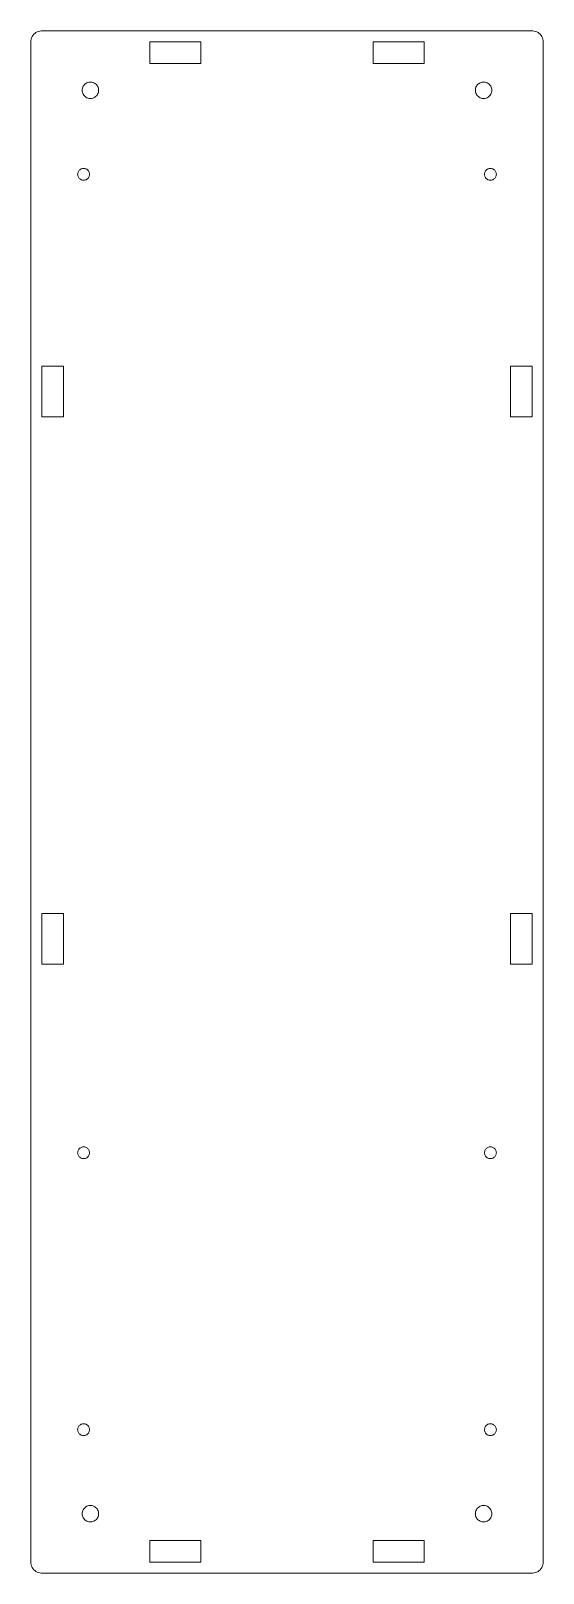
# Model space of a CAD drawing. Header units: millimetres. Extents: x -35 to 35, y -386 to -173.
import ezdxf

# ---------------------------------------------------------------- set-up
doc = ezdxf.new("R2010")
doc.units = ezdxf.units.MM
doc.layers.get('0').update_dxf_attribs({"linetype": 'CONTINUOUS', "lineweight": 0})

msp = doc.modelspace()

# ---------------------------------------------------------------- linework, layer by layer
for p, q in [((-34.914, -174.018), (-34.793, -173.873)), ((-34.793, -173.873), (-34.656, -173.744)), ((-34.656, -173.744), (-34.504, -173.634)), ((-34.504, -173.634), (-34.339, -173.543)), ((-34.339, -173.543), (-34.164, -173.473)), ((-34.164, -173.473), (-33.981, -173.427)), ((-33.981, -173.427), (-33.794, -173.403)), ((-33.794, -173.403), (-33.7, -173.403)), ((-33.7, -173.403), (-33.7, -173.4)), ((-33.7, -173.4), (33.7, -173.4)), ((33.7, -173.4), (33.7, -173.403)), ((33.7, -173.403), (33.794, -173.403)), ((33.794, -173.403), (33.981, -173.427)), ((33.981, -173.427), (34.164, -173.473)), ((34.164, -173.473), (34.339, -173.543)), ((34.339, -173.543), (34.504, -173.634)), ((34.504, -173.634), (34.656, -173.744)), ((34.656, -173.744), (34.793, -173.873)), ((34.793, -173.873), (34.914, -174.018)), ((-35.2, -174.9), (-35.188, -174.712)), ((-35.2, -384.1), (-35.2, -174.9)), ((-35.188, -174.712), (-35.153, -174.527)), ((-35.153, -174.527), (-35.095, -174.348)), ((-35.095, -174.348), (-35.014, -174.177)), ((-35.014, -174.177), (-34.914, -174.018)), ((-18.85, -177.9), (-18.85, -174.9)), ((-18.85, -174.9), (-11.85, -174.9)), ((-11.85, -174.9), (-11.85, -177.9)), ((11.85, -177.9), (11.85, -174.9)), ((11.85, -174.9), (18.85, -174.9)), ((18.85, -174.9), (18.85, -177.9)), ((34.914, -174.018), (35.014, -174.177)), ((35.014, -174.177), (35.095, -174.348)), ((35.095, -174.348), (35.153, -174.527)), ((35.153, -174.527), (35.188, -174.712)), ((35.188, -174.712), (35.2, -174.9)), ((35.2, -174.9), (35.2, -384.1)), ((-11.85, -177.9), (-18.85, -177.9)), ((18.85, -177.9), (11.85, -177.9)), ((-28.154, -181.577), (-28.145, -181.435)), ((-28.145, -181.718), (-28.154, -181.577)), ((-28.145, -181.435), (-28.118, -181.296)), ((-28.118, -181.858), (-28.145, -181.718)), ((-28.118, -181.296), (-28.074, -181.161)), ((-28.074, -181.993), (-28.118, -181.858)), ((-28.074, -181.161), (-28.014, -181.032)), ((-28.014, -182.121), (-28.074, -181.993)), ((-28.014, -181.032), (-27.938, -180.912)), ((-27.938, -182.241), (-28.014, -182.121)), ((-27.938, -180.912), (-27.847, -180.803)), ((-27.847, -182.35), (-27.938, -182.241)), ((-27.847, -180.803), (-27.744, -180.706)), ((-27.744, -182.448), (-27.847, -182.35)), ((-27.744, -180.706), (-27.629, -180.622)), ((-27.629, -182.531), (-27.744, -182.448)), ((-27.629, -180.622), (-27.505, -180.554)), ((-27.505, -180.554), (-27.373, -180.502)), ((-27.373, -180.502), (-27.235, -180.466)), ((-27.235, -180.466), (-27.094, -180.449)), ((-27.094, -180.449), (-26.952, -180.449)), ((-26.952, -180.449), (-26.812, -180.466)), ((-26.812, -180.466), (-26.674, -180.502)), ((-26.674, -180.502), (-26.542, -180.554)), ((-26.542, -180.554), (-26.418, -180.622)), ((-26.418, -180.622), (-26.303, -180.706)), ((-26.303, -182.448), (-26.418, -182.531)), ((-26.303, -180.706), (-26.199, -180.803)), ((-26.199, -182.35), (-26.303, -182.448)), ((-26.199, -180.803), (-26.109, -180.912)), ((-26.109, -182.241), (-26.199, -182.35)), ((-26.109, -180.912), (-26.033, -181.032)), ((-26.033, -182.121), (-26.109, -182.241)), ((-26.033, -181.032), (-25.972, -181.161)), ((-25.972, -181.993), (-26.033, -182.121)), ((-25.972, -181.161), (-25.929, -181.296)), ((-25.929, -181.858), (-25.972, -181.993)), ((-25.929, -181.296), (-25.902, -181.435)), ((-25.902, -181.718), (-25.929, -181.858)), ((-25.902, -181.435), (-25.893, -181.577)), ((-25.893, -181.577), (-25.902, -181.718)), ((25.893, -181.577), (25.902, -181.435)), ((25.902, -181.718), (25.893, -181.577)), ((25.902, -181.435), (25.929, -181.296)), ((25.929, -181.858), (25.902, -181.718)), ((25.929, -181.296), (25.972, -181.161)), ((25.972, -181.993), (25.929, -181.858)), ((25.972, -181.161), (26.033, -181.032)), ((26.033, -182.121), (25.972, -181.993)), ((26.033, -181.032), (26.109, -180.912)), ((26.109, -182.241), (26.033, -182.121)), ((26.109, -180.912), (26.199, -180.803)), ((26.199, -182.35), (26.109, -182.241)), ((26.199, -180.803), (26.303, -180.706)), ((26.303, -182.448), (26.199, -182.35)), ((26.303, -180.706), (26.418, -180.622)), ((26.418, -182.531), (26.303, -182.448)), ((26.418, -180.622), (26.542, -180.554)), ((26.542, -180.554), (26.674, -180.502)), ((26.674, -180.502), (26.812, -180.466)), ((26.812, -180.466), (26.952, -180.449)), ((26.952, -180.449), (27.094, -180.449)), ((27.094, -180.449), (27.235, -180.466)), ((27.235, -180.466), (27.373, -180.502)), ((27.373, -180.502), (27.505, -180.554)), ((27.505, -180.554), (27.629, -180.622)), ((27.629, -180.622), (27.744, -180.706)), ((27.744, -182.448), (27.629, -182.531)), ((27.744, -180.706), (27.847, -180.803)), ((27.847, -182.35), (27.744, -182.448)), ((27.847, -180.803), (27.938, -180.912)), ((27.938, -182.241), (27.847, -182.35)), ((27.938, -180.912), (28.014, -181.032)), ((28.014, -182.121), (27.938, -182.241)), ((28.014, -181.032), (28.074, -181.161)), ((28.074, -181.993), (28.014, -182.121)), ((28.074, -181.161), (28.118, -181.296)), ((28.118, -181.858), (28.074, -181.993)), ((28.118, -181.296), (28.145, -181.435)), ((28.145, -181.718), (28.118, -181.858)), ((28.145, -181.435), (28.154, -181.577)), ((28.154, -181.577), (28.145, -181.718)), ((-27.505, -182.599), (-27.629, -182.531)), ((-27.373, -182.652), (-27.505, -182.599)), ((-27.235, -182.687), (-27.373, -182.652)), ((-27.094, -182.705), (-27.235, -182.687)), ((-26.952, -182.705), (-27.094, -182.705)), ((-26.812, -182.687), (-26.952, -182.705)), ((-26.674, -182.652), (-26.812, -182.687)), ((-26.542, -182.599), (-26.674, -182.652)), ((-26.418, -182.531), (-26.542, -182.599)), ((26.542, -182.599), (26.418, -182.531)), ((26.674, -182.652), (26.542, -182.599)), ((26.812, -182.687), (26.674, -182.652)), ((26.952, -182.705), (26.812, -182.687)), ((27.094, -182.705), (26.952, -182.705)), ((27.235, -182.687), (27.094, -182.705)), ((27.373, -182.652), (27.235, -182.687)), ((27.505, -182.599), (27.373, -182.652)), ((27.629, -182.531), (27.505, -182.599)), ((-28.774, -193.14), (-28.768, -193.038)), ((-28.768, -193.038), (-28.748, -192.938)), ((-28.748, -192.938), (-28.717, -192.84)), ((-28.717, -192.84), (-28.673, -192.748)), ((-28.673, -192.748), (-28.619, -192.662)), ((-28.619, -192.662), (-28.553, -192.583)), ((-28.553, -192.583), (-28.479, -192.513)), ((-28.479, -192.513), (-28.396, -192.453)), ((-28.396, -192.453), (-28.307, -192.403)), ((-28.307, -192.403), (-28.212, -192.366)), ((-28.212, -192.366), (-28.113, -192.34)), ((-28.113, -192.34), (-28.011, -192.328)), ((-28.011, -192.328), (-27.909, -192.328)), ((-27.909, -192.328), (-27.807, -192.34)), ((-27.807, -192.34), (-27.708, -192.366)), ((-27.708, -192.366), (-27.613, -192.403)), ((-27.613, -192.403), (-27.524, -192.453)), ((-27.524, -192.453), (-27.441, -192.513)), ((-27.441, -192.513), (-27.367, -192.583)), ((-27.367, -192.583), (-27.301, -192.662)), ((-27.301, -192.662), (-27.247, -192.748)), ((-27.247, -192.748), (-27.203, -192.84)), ((-27.203, -192.84), (-27.172, -192.938)), ((-27.172, -192.938), (-27.152, -193.038)), ((-27.152, -193.038), (-27.146, -193.14)), ((27.146, -193.14), (27.152, -193.038)), ((27.152, -193.038), (27.172, -192.938)), ((27.172, -192.938), (27.203, -192.84)), ((27.203, -192.84), (27.247, -192.748)), ((27.247, -192.748), (27.301, -192.662)), ((27.301, -192.662), (27.367, -192.583)), ((27.367, -192.583), (27.441, -192.513)), ((27.441, -192.513), (27.524, -192.453)), ((27.524, -192.453), (27.613, -192.403)), ((27.613, -192.403), (27.708, -192.366)), ((27.708, -192.366), (27.807, -192.34)), ((27.807, -192.34), (27.909, -192.328)), ((27.909, -192.328), (28.011, -192.328)), ((28.011, -192.328), (28.113, -192.34)), ((28.113, -192.34), (28.212, -192.366)), ((28.212, -192.366), (28.307, -192.403)), ((28.307, -192.403), (28.396, -192.453)), ((28.396, -192.453), (28.479, -192.513)), ((28.479, -192.513), (28.553, -192.583)), ((28.553, -192.583), (28.619, -192.662)), ((28.619, -192.662), (28.673, -192.748)), ((28.673, -192.748), (28.717, -192.84)), ((28.717, -192.84), (28.748, -192.938)), ((28.748, -192.938), (28.768, -193.038)), ((28.768, -193.038), (28.774, -193.14)), ((-28.768, -193.242), (-28.774, -193.14)), ((-28.748, -193.342), (-28.768, -193.242)), ((-28.717, -193.44), (-28.748, -193.342)), ((-28.673, -193.532), (-28.717, -193.44)), ((-28.619, -193.618), (-28.673, -193.532)), ((-28.553, -193.697), (-28.619, -193.618)), ((-28.479, -193.767), (-28.553, -193.697)), ((-28.396, -193.827), (-28.479, -193.767)), ((-28.307, -193.877), (-28.396, -193.827)), ((-28.212, -193.914), (-28.307, -193.877)), ((-28.113, -193.94), (-28.212, -193.914)), ((-28.011, -193.952), (-28.113, -193.94)), ((-27.909, -193.952), (-28.011, -193.952)), ((-27.807, -193.94), (-27.909, -193.952)), ((-27.708, -193.914), (-27.807, -193.94)), ((-27.613, -193.877), (-27.708, -193.914)), ((-27.524, -193.827), (-27.613, -193.877)), ((-27.441, -193.767), (-27.524, -193.827)), ((-27.367, -193.697), (-27.441, -193.767)), ((-27.301, -193.618), (-27.367, -193.697)), ((-27.247, -193.532), (-27.301, -193.618)), ((-27.203, -193.44), (-27.247, -193.532)), ((-27.172, -193.342), (-27.203, -193.44)), ((-27.152, -193.242), (-27.172, -193.342)), ((-27.146, -193.14), (-27.152, -193.242)), ((27.152, -193.242), (27.146, -193.14)), ((27.172, -193.342), (27.152, -193.242)), ((27.203, -193.44), (27.172, -193.342)), ((27.247, -193.532), (27.203, -193.44)), ((27.301, -193.618), (27.247, -193.532)), ((27.367, -193.697), (27.301, -193.618)), ((27.441, -193.767), (27.367, -193.697)), ((27.524, -193.827), (27.441, -193.767)), ((27.613, -193.877), (27.524, -193.827)), ((27.708, -193.914), (27.613, -193.877)), ((27.807, -193.94), (27.708, -193.914)), ((27.909, -193.952), (27.807, -193.94)), ((28.011, -193.952), (27.909, -193.952)), ((28.113, -193.94), (28.011, -193.952)), ((28.212, -193.914), (28.113, -193.94)), ((28.307, -193.877), (28.212, -193.914)), ((28.396, -193.827), (28.307, -193.877)), ((28.479, -193.767), (28.396, -193.827)), ((28.553, -193.697), (28.479, -193.767)), ((28.619, -193.618), (28.553, -193.697)), ((28.673, -193.532), (28.619, -193.618)), ((28.717, -193.44), (28.673, -193.532)), ((28.748, -193.342), (28.717, -193.44)), ((28.768, -193.242), (28.748, -193.342)), ((28.774, -193.14), (28.768, -193.242)), ((-33.7, -226.516), (-33.7, -219.516)), ((-33.7, -219.516), (-30.7, -219.516)), ((-30.7, -219.516), (-30.7, -226.516)), ((30.7, -226.516), (30.7, -219.516)), ((30.7, -219.516), (33.7, -219.516)), ((33.7, -219.516), (33.7, -226.516)), ((-30.7, -226.516), (-33.7, -226.516)), ((33.7, -226.516), (30.7, -226.516)), ((-33.7, -301.828), (-33.7, -294.828)), ((-33.7, -294.828), (-30.7, -294.828)), ((-30.7, -294.828), (-30.7, -301.828)), ((30.7, -301.828), (30.7, -294.828)), ((30.7, -294.828), (33.7, -294.828)), ((33.7, -294.828), (33.7, -301.828)), ((-30.7, -301.828), (-33.7, -301.828)), ((33.7, -301.828), (30.7, -301.828)), ((-28.774, -327.76), (-28.768, -327.658)), ((-28.768, -327.862), (-28.774, -327.76)), ((-28.768, -327.658), (-28.748, -327.558)), ((-28.748, -327.962), (-28.768, -327.862)), ((-28.748, -327.558), (-28.717, -327.46)), ((-28.717, -328.06), (-28.748, -327.962)), ((-28.717, -327.46), (-28.673, -327.368)), ((-28.673, -328.152), (-28.717, -328.06)), ((-28.673, -327.368), (-28.619, -327.282)), ((-28.619, -328.238), (-28.673, -328.152)), ((-28.619, -327.282), (-28.553, -327.203)), ((-28.553, -328.317), (-28.619, -328.238)), ((-28.553, -327.203), (-28.479, -327.133)), ((-28.479, -328.387), (-28.553, -328.317)), ((-28.479, -327.133), (-28.396, -327.073)), ((-28.396, -328.447), (-28.479, -328.387)), ((-28.396, -327.073), (-28.307, -327.023)), ((-28.307, -328.497), (-28.396, -328.447)), ((-28.307, -327.023), (-28.212, -326.986)), ((-28.212, -328.534), (-28.307, -328.497)), ((-28.212, -326.986), (-28.113, -326.96)), ((-28.113, -328.56), (-28.212, -328.534)), ((-28.113, -326.96), (-28.011, -326.948)), ((-28.011, -328.572), (-28.113, -328.56)), ((-28.011, -326.948), (-27.909, -326.948)), ((-27.909, -328.572), (-28.011, -328.572)), ((-27.909, -326.948), (-27.807, -326.96)), ((-27.807, -328.56), (-27.909, -328.572)), ((-27.807, -326.96), (-27.708, -326.986)), ((-27.708, -328.534), (-27.807, -328.56)), ((-27.708, -326.986), (-27.613, -327.023)), ((-27.613, -328.497), (-27.708, -328.534)), ((-27.613, -327.023), (-27.524, -327.073)), ((-27.524, -328.447), (-27.613, -328.497)), ((-27.524, -327.073), (-27.441, -327.133)), ((-27.441, -328.387), (-27.524, -328.447)), ((-27.441, -327.133), (-27.367, -327.203)), ((-27.367, -328.317), (-27.441, -328.387)), ((-27.367, -327.203), (-27.301, -327.282)), ((-27.301, -328.238), (-27.367, -328.317)), ((-27.301, -327.282), (-27.247, -327.368)), ((-27.247, -328.152), (-27.301, -328.238)), ((-27.247, -327.368), (-27.203, -327.46)), ((-27.203, -328.06), (-27.247, -328.152)), ((-27.203, -327.46), (-27.172, -327.558)), ((-27.172, -327.962), (-27.203, -328.06)), ((-27.172, -327.558), (-27.152, -327.658)), ((-27.152, -327.862), (-27.172, -327.962)), ((-27.152, -327.658), (-27.146, -327.76)), ((-27.146, -327.76), (-27.152, -327.862)), ((27.146, -327.76), (27.152, -327.658)), ((27.152, -327.862), (27.146, -327.76)), ((27.152, -327.658), (27.172, -327.558)), ((27.172, -327.962), (27.152, -327.862)), ((27.172, -327.558), (27.203, -327.46)), ((27.203, -328.06), (27.172, -327.962)), ((27.203, -327.46), (27.247, -327.368)), ((27.247, -328.152), (27.203, -328.06)), ((27.247, -327.368), (27.301, -327.282)), ((27.301, -328.238), (27.247, -328.152)), ((27.301, -327.282), (27.367, -327.203)), ((27.367, -328.317), (27.301, -328.238)), ((27.367, -327.203), (27.441, -327.133)), ((27.441, -328.387), (27.367, -328.317)), ((27.441, -327.133), (27.524, -327.073)), ((27.524, -328.447), (27.441, -328.387)), ((27.524, -327.073), (27.613, -327.023)), ((27.613, -328.497), (27.524, -328.447)), ((27.613, -327.023), (27.708, -326.986)), ((27.708, -328.534), (27.613, -328.497)), ((27.708, -326.986), (27.807, -326.96)), ((27.807, -328.56), (27.708, -328.534)), ((27.807, -326.96), (27.909, -326.948)), ((27.909, -328.572), (27.807, -328.56)), ((27.909, -326.948), (28.011, -326.948)), ((28.011, -328.572), (27.909, -328.572)), ((28.011, -326.948), (28.113, -326.96)), ((28.113, -328.56), (28.011, -328.572)), ((28.113, -326.96), (28.212, -326.986)), ((28.212, -328.534), (28.113, -328.56)), ((28.212, -326.986), (28.307, -327.023)), ((28.307, -328.497), (28.212, -328.534)), ((28.307, -327.023), (28.396, -327.073)), ((28.396, -328.447), (28.307, -328.497)), ((28.396, -327.073), (28.479, -327.133)), ((28.479, -328.387), (28.396, -328.447)), ((28.479, -327.133), (28.553, -327.203)), ((28.553, -328.317), (28.479, -328.387)), ((28.553, -327.203), (28.619, -327.282)), ((28.619, -328.238), (28.553, -328.317)), ((28.619, -327.282), (28.673, -327.368)), ((28.673, -328.152), (28.619, -328.238)), ((28.673, -327.368), (28.717, -327.46)), ((28.717, -328.06), (28.673, -328.152)), ((28.717, -327.46), (28.748, -327.558)), ((28.748, -327.962), (28.717, -328.06)), ((28.748, -327.558), (28.768, -327.658)), ((28.768, -327.862), (28.748, -327.962)), ((28.768, -327.658), (28.774, -327.76)), ((28.774, -327.76), (28.768, -327.862)), ((-28.774, -365.86), (-28.768, -365.758)), ((-28.768, -365.962), (-28.774, -365.86)), ((-28.768, -365.758), (-28.748, -365.658)), ((-28.748, -366.062), (-28.768, -365.962)), ((-28.748, -365.658), (-28.717, -365.56)), ((-28.717, -366.16), (-28.748, -366.062)), ((-28.717, -365.56), (-28.673, -365.468)), ((-28.673, -366.252), (-28.717, -366.16)), ((-28.673, -365.468), (-28.619, -365.382)), ((-28.619, -366.338), (-28.673, -366.252)), ((-28.619, -365.382), (-28.553, -365.303)), ((-28.553, -366.417), (-28.619, -366.338)), ((-28.553, -365.303), (-28.479, -365.233)), ((-28.479, -366.487), (-28.553, -366.417)), ((-28.479, -365.233), (-28.396, -365.173)), ((-28.396, -366.547), (-28.479, -366.487)), ((-28.396, -365.173), (-28.307, -365.123)), ((-28.307, -366.597), (-28.396, -366.547)), ((-28.307, -365.123), (-28.212, -365.086)), ((-28.212, -366.634), (-28.307, -366.597)), ((-28.212, -365.086), (-28.113, -365.06)), ((-28.113, -366.66), (-28.212, -366.634)), ((-28.113, -365.06), (-28.011, -365.048)), ((-28.011, -366.672), (-28.113, -366.66)), ((-28.011, -365.048), (-27.909, -365.048)), ((-27.909, -366.672), (-28.011, -366.672)), ((-27.909, -365.048), (-27.807, -365.06)), ((-27.807, -366.66), (-27.909, -366.672)), ((-27.807, -365.06), (-27.708, -365.086)), ((-27.708, -366.634), (-27.807, -366.66)), ((-27.708, -365.086), (-27.613, -365.123)), ((-27.613, -366.597), (-27.708, -366.634)), ((-27.613, -365.123), (-27.524, -365.173)), ((-27.524, -366.547), (-27.613, -366.597)), ((-27.524, -365.173), (-27.441, -365.233)), ((-27.441, -366.487), (-27.524, -366.547)), ((-27.441, -365.233), (-27.367, -365.303)), ((-27.367, -366.417), (-27.441, -366.487)), ((-27.367, -365.303), (-27.301, -365.382)), ((-27.301, -366.338), (-27.367, -366.417)), ((-27.301, -365.382), (-27.247, -365.468)), ((-27.247, -366.252), (-27.301, -366.338)), ((-27.247, -365.468), (-27.203, -365.56)), ((-27.203, -366.16), (-27.247, -366.252)), ((-27.203, -365.56), (-27.172, -365.658)), ((-27.172, -366.062), (-27.203, -366.16)), ((-27.172, -365.658), (-27.152, -365.758)), ((-27.152, -365.962), (-27.172, -366.062)), ((-27.152, -365.758), (-27.146, -365.86)), ((-27.146, -365.86), (-27.152, -365.962)), ((27.146, -365.86), (27.152, -365.758)), ((27.152, -365.962), (27.146, -365.86)), ((27.152, -365.758), (27.172, -365.658)), ((27.172, -366.062), (27.152, -365.962)), ((27.172, -365.658), (27.203, -365.56)), ((27.203, -366.16), (27.172, -366.062)), ((27.203, -365.56), (27.247, -365.468)), ((27.247, -366.252), (27.203, -366.16)), ((27.247, -365.468), (27.301, -365.382)), ((27.301, -366.338), (27.247, -366.252)), ((27.301, -365.382), (27.367, -365.303)), ((27.367, -366.417), (27.301, -366.338)), ((27.367, -365.303), (27.441, -365.233)), ((27.441, -366.487), (27.367, -366.417)), ((27.441, -365.233), (27.524, -365.173)), ((27.524, -366.547), (27.441, -366.487)), ((27.524, -365.173), (27.613, -365.123)), ((27.613, -366.597), (27.524, -366.547)), ((27.613, -365.123), (27.708, -365.086)), ((27.708, -366.634), (27.613, -366.597)), ((27.708, -365.086), (27.807, -365.06)), ((27.807, -366.66), (27.708, -366.634)), ((27.807, -365.06), (27.909, -365.048)), ((27.909, -366.672), (27.807, -366.66)), ((27.909, -365.048), (28.011, -365.048)), ((28.011, -366.672), (27.909, -366.672)), ((28.011, -365.048), (28.113, -365.06)), ((28.113, -366.66), (28.011, -366.672)), ((28.113, -365.06), (28.212, -365.086)), ((28.212, -366.634), (28.113, -366.66)), ((28.212, -365.086), (28.307, -365.123)), ((28.307, -366.597), (28.212, -366.634)), ((28.307, -365.123), (28.396, -365.173)), ((28.396, -366.547), (28.307, -366.597)), ((28.396, -365.173), (28.479, -365.233)), ((28.479, -366.487), (28.396, -366.547)), ((28.479, -365.233), (28.553, -365.303)), ((28.553, -366.417), (28.479, -366.487)), ((28.553, -365.303), (28.619, -365.382)), ((28.619, -366.338), (28.553, -366.417)), ((28.619, -365.382), (28.673, -365.468)), ((28.673, -366.252), (28.619, -366.338)), ((28.673, -365.468), (28.717, -365.56)), ((28.717, -366.16), (28.673, -366.252)), ((28.717, -365.56), (28.748, -365.658)), ((28.748, -366.062), (28.717, -366.16)), ((28.748, -365.658), (28.768, -365.758)), ((28.768, -365.962), (28.748, -366.062)), ((28.768, -365.758), (28.774, -365.86)), ((28.774, -365.86), (28.768, -365.962)), ((-28.154, -377.423), (-28.145, -377.282)), ((-28.145, -377.565), (-28.154, -377.423)), ((-28.145, -377.282), (-28.118, -377.142)), ((-28.118, -377.704), (-28.145, -377.565)), ((-28.118, -377.142), (-28.074, -377.007)), ((-28.074, -377.839), (-28.118, -377.704)), ((-28.074, -377.007), (-28.014, -376.879)), ((-28.014, -376.879), (-27.938, -376.759)), ((-27.938, -376.759), (-27.847, -376.65)), ((-27.847, -376.65), (-27.744, -376.552)), ((-27.744, -376.552), (-27.629, -376.469)), ((-27.629, -376.469), (-27.505, -376.401)), ((-27.505, -376.401), (-27.373, -376.348)), ((-27.373, -376.348), (-27.235, -376.313)), ((-27.235, -376.313), (-27.094, -376.295)), ((-27.094, -376.295), (-26.952, -376.295)), ((-26.952, -376.295), (-26.812, -376.313)), ((-26.812, -376.313), (-26.674, -376.348)), ((-26.674, -376.348), (-26.542, -376.401)), ((-26.542, -376.401), (-26.418, -376.469)), ((-26.418, -376.469), (-26.303, -376.552)), ((-26.303, -376.552), (-26.199, -376.65)), ((-26.199, -376.65), (-26.109, -376.759)), ((-26.109, -376.759), (-26.033, -376.879)), ((-26.033, -376.879), (-25.972, -377.007)), ((-25.972, -377.007), (-25.929, -377.142)), ((-25.929, -377.704), (-25.972, -377.839)), ((-25.929, -377.142), (-25.902, -377.282)), ((-25.902, -377.565), (-25.929, -377.704)), ((-25.902, -377.282), (-25.893, -377.423)), ((-25.893, -377.423), (-25.902, -377.565)), ((25.893, -377.423), (25.902, -377.282)), ((25.902, -377.565), (25.893, -377.423)), ((25.902, -377.282), (25.929, -377.142)), ((25.929, -377.704), (25.902, -377.565)), ((25.929, -377.142), (25.972, -377.007)), ((25.972, -377.839), (25.929, -377.704)), ((25.972, -377.007), (26.033, -376.879)), ((26.033, -376.879), (26.109, -376.759)), ((26.109, -376.759), (26.199, -376.65)), ((26.199, -376.65), (26.303, -376.552)), ((26.303, -376.552), (26.418, -376.469)), ((26.418, -376.469), (26.542, -376.401)), ((26.542, -376.401), (26.674, -376.348)), ((26.674, -376.348), (26.812, -376.313)), ((26.812, -376.313), (26.952, -376.295)), ((26.952, -376.295), (27.094, -376.295)), ((27.094, -376.295), (27.235, -376.313)), ((27.235, -376.313), (27.373, -376.348)), ((27.373, -376.348), (27.505, -376.401)), ((27.505, -376.401), (27.629, -376.469)), ((27.629, -376.469), (27.744, -376.552)), ((27.744, -376.552), (27.847, -376.65)), ((27.847, -376.65), (27.938, -376.759)), ((27.938, -376.759), (28.014, -376.879)), ((28.014, -376.879), (28.074, -377.007)), ((28.074, -377.007), (28.118, -377.142)), ((28.118, -377.704), (28.074, -377.839)), ((28.118, -377.142), (28.145, -377.282)), ((28.145, -377.565), (28.118, -377.704)), ((28.145, -377.282), (28.154, -377.423)), ((28.154, -377.423), (28.145, -377.565)), ((-28.014, -377.968), (-28.074, -377.839)), ((-27.938, -378.088), (-28.014, -377.968)), ((-27.847, -378.197), (-27.938, -378.088)), ((-27.744, -378.294), (-27.847, -378.197)), ((-27.629, -378.378), (-27.744, -378.294)), ((-27.505, -378.446), (-27.629, -378.378)), ((-27.373, -378.498), (-27.505, -378.446)), ((-27.235, -378.534), (-27.373, -378.498)), ((-27.094, -378.551), (-27.235, -378.534)), ((-26.952, -378.551), (-27.094, -378.551)), ((-26.812, -378.534), (-26.952, -378.551)), ((-26.674, -378.498), (-26.812, -378.534)), ((-26.542, -378.446), (-26.674, -378.498)), ((-26.418, -378.378), (-26.542, -378.446)), ((-26.303, -378.294), (-26.418, -378.378)), ((-26.199, -378.197), (-26.303, -378.294)), ((-26.109, -378.088), (-26.199, -378.197)), ((-26.033, -377.968), (-26.109, -378.088)), ((-25.972, -377.839), (-26.033, -377.968)), ((26.033, -377.968), (25.972, -377.839)), ((26.109, -378.088), (26.033, -377.968)), ((26.199, -378.197), (26.109, -378.088)), ((26.303, -378.294), (26.199, -378.197)), ((26.418, -378.378), (26.303, -378.294)), ((26.542, -378.446), (26.418, -378.378)), ((26.674, -378.498), (26.542, -378.446)), ((26.812, -378.534), (26.674, -378.498)), ((26.952, -378.551), (26.812, -378.534)), ((27.094, -378.551), (26.952, -378.551)), ((27.235, -378.534), (27.094, -378.551)), ((27.373, -378.498), (27.235, -378.534)), ((27.505, -378.446), (27.373, -378.498)), ((27.629, -378.378), (27.505, -378.446)), ((27.744, -378.294), (27.629, -378.378)), ((27.847, -378.197), (27.744, -378.294)), ((27.938, -378.088), (27.847, -378.197)), ((28.014, -377.968), (27.938, -378.088)), ((28.074, -377.839), (28.014, -377.968)), ((-18.85, -384.1), (-18.85, -381.1)), ((-18.85, -381.1), (-11.85, -381.1)), ((-11.85, -381.1), (-11.85, -384.1)), ((11.85, -384.1), (11.85, -381.1)), ((11.85, -381.1), (18.85, -381.1)), ((18.85, -381.1), (18.85, -384.1)), ((-35.188, -384.288), (-35.2, -384.1)), ((-35.153, -384.473), (-35.188, -384.288)), ((-35.095, -384.652), (-35.153, -384.473)), ((-35.014, -384.823), (-35.095, -384.652)), ((-34.914, -384.982), (-35.014, -384.823)), ((-34.793, -385.127), (-34.914, -384.982)), ((-34.656, -385.256), (-34.793, -385.127)), ((-34.504, -385.366), (-34.656, -385.256)), ((-34.339, -385.457), (-34.504, -385.366)), ((-34.164, -385.527), (-34.339, -385.457)), ((-33.981, -385.573), (-34.164, -385.527)), ((-33.794, -385.597), (-33.981, -385.573)), ((-33.7, -385.597), (-33.794, -385.597)), ((-33.7, -385.6), (-33.7, -385.597)), ((33.7, -385.6), (-33.7, -385.6)), ((-11.85, -384.1), (-18.85, -384.1)), ((18.85, -384.1), (11.85, -384.1)), ((33.794, -385.597), (33.7, -385.597)), ((33.7, -385.597), (33.7, -385.6)), ((33.981, -385.573), (33.794, -385.597)), ((34.164, -385.527), (33.981, -385.573)), ((34.339, -385.457), (34.164, -385.527)), ((34.504, -385.366), (34.339, -385.457)), ((34.656, -385.256), (34.504, -385.366)), ((34.793, -385.127), (34.656, -385.256)), ((34.914, -384.982), (34.793, -385.127)), ((35.014, -384.823), (34.914, -384.982)), ((35.095, -384.652), (35.014, -384.823)), ((35.153, -384.473), (35.095, -384.652)), ((35.188, -384.288), (35.153, -384.473)), ((35.2, -384.1), (35.188, -384.288))]:
    msp.add_line(p, q)

doc.saveas('drawing.dxf')
